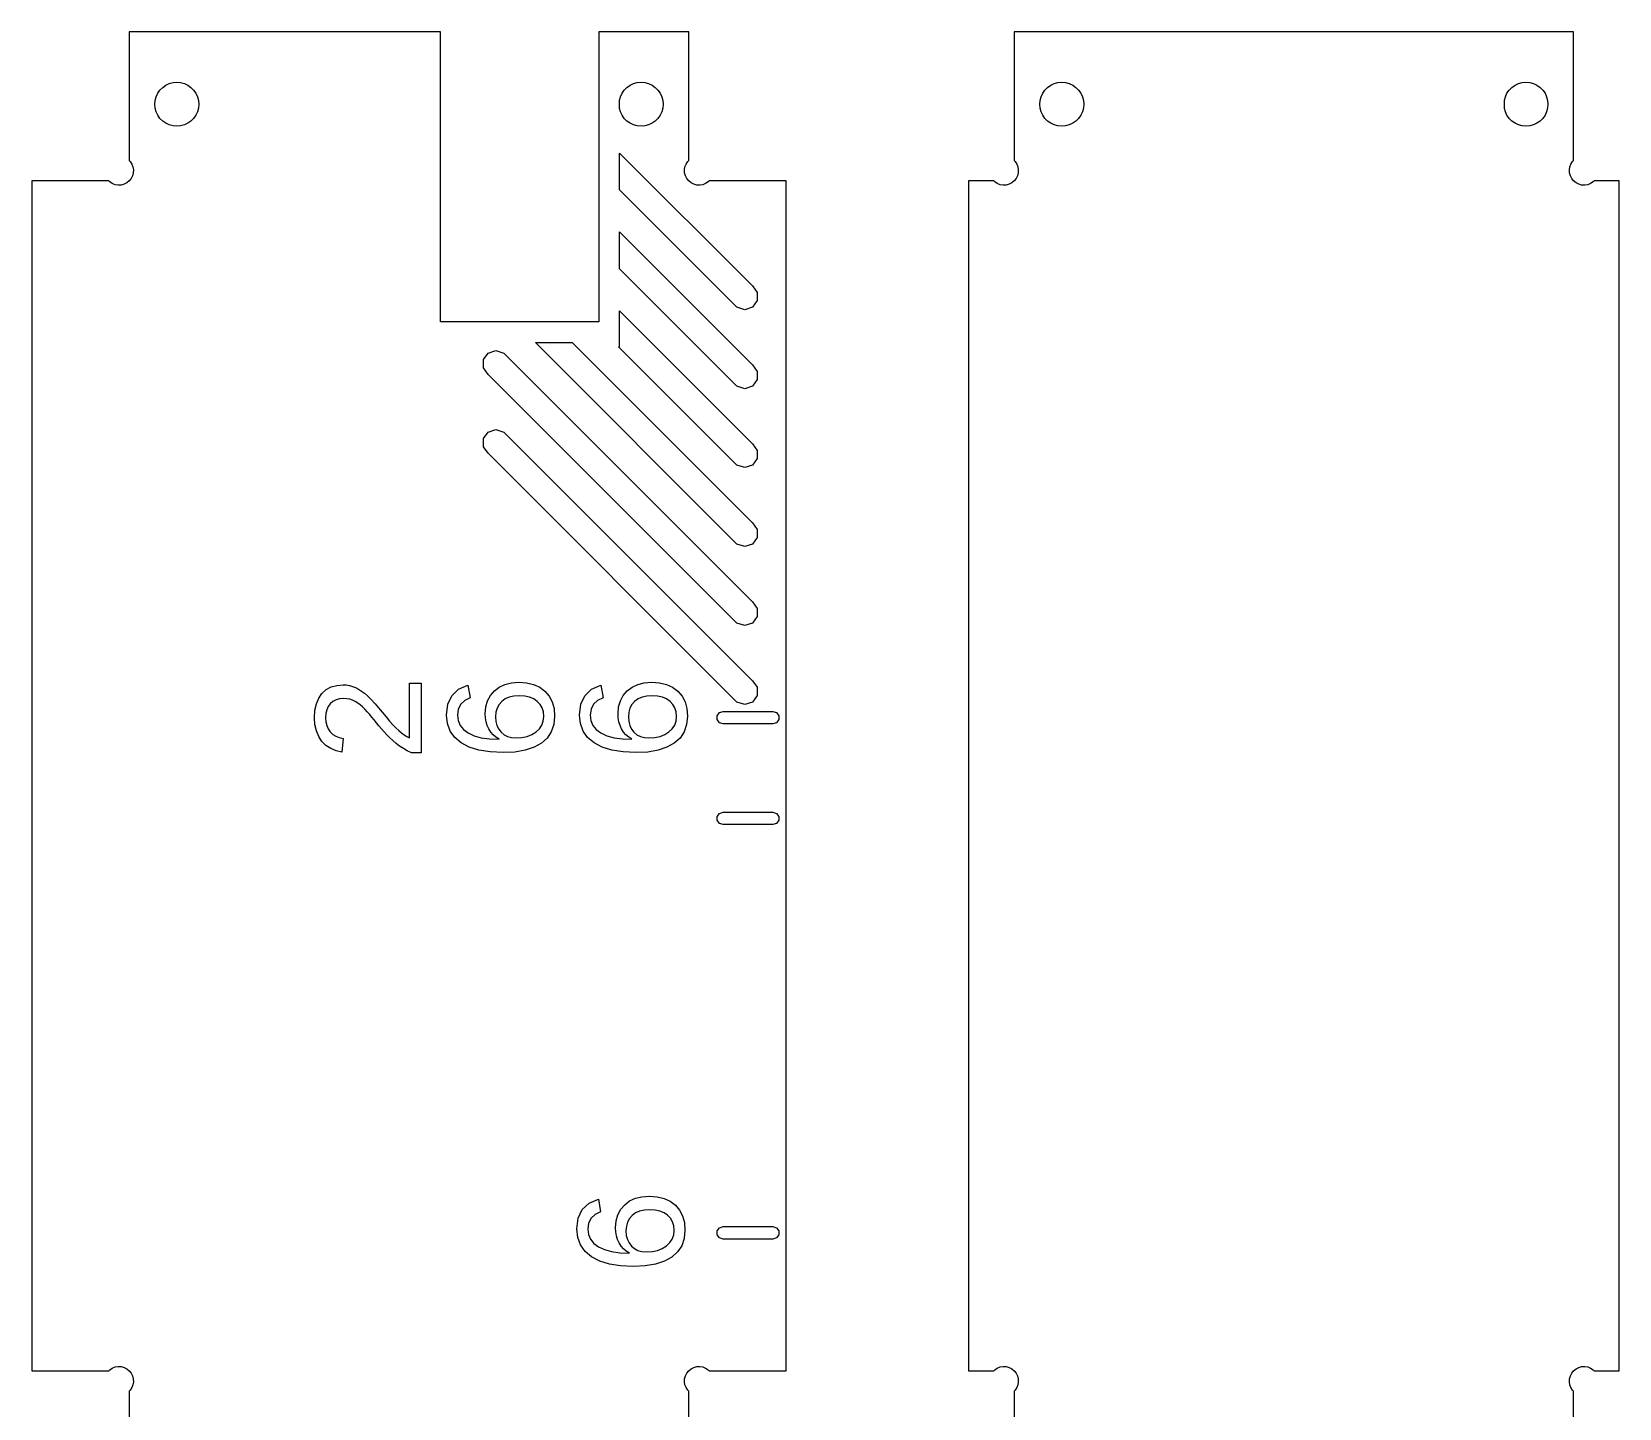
# Model space of a CAD drawing. Header units: metres. Extents: x -91 to 100, y 0 to 828.
# Drawn here: x -91 to 100.5, y 661.8 to 827.9 of the extents above; entities that cross this region are included whole.
import ezdxf

# ---------------------------------------------------------------- set-up
doc = ezdxf.new("R2010")
doc.units = ezdxf.units.M

msp = doc.modelspace()

# ---------------------------------------------------------------- linework, layer by layer
for p, q in [((-41.7, 827.9), (-79.25, 827.9)), ((-79.25, 827.9), (-79.25, 812.361)), ((-41.7, 792.9), (-41.7, 827.9)), ((-11.75, 827.9), (-22.6, 827.9)), ((-22.6, 827.9), (-22.6, 792.9)), ((-11.75, 812.361), (-11.75, 827.9)), ((95, 827.9), (27.5, 827.9)), ((27.5, 827.9), (27.5, 812.361)), ((95, 812.361), (95, 827.9)), ((-74.825, 821.445), (-74.4063, 821.64)), ((-74.4063, 821.64), (-73.9602, 821.76)), ((-73.9602, 821.76), (-73.5, 821.8)), ((-73.5, 821.8), (-73.0398, 821.76)), ((-73.0398, 821.76), (-72.5937, 821.64)), ((-72.5937, 821.64), (-72.175, 821.445)), ((-18.825, 821.445), (-18.4063, 821.64)), ((-18.4063, 821.64), (-17.9602, 821.76)), ((-17.9602, 821.76), (-17.5, 821.8)), ((-17.5, 821.8), (-17.0398, 821.76)), ((-17.0398, 821.76), (-16.5937, 821.64)), ((-16.5937, 821.64), (-16.175, 821.445)), ((31.925, 821.445), (32.3437, 821.64)), ((32.3437, 821.64), (32.7898, 821.76)), ((32.7898, 821.76), (33.25, 821.8)), ((33.25, 821.8), (33.7102, 821.76)), ((33.7102, 821.76), (34.1563, 821.64)), ((34.1563, 821.64), (34.575, 821.445)), ((87.925, 821.445), (88.3437, 821.64)), ((88.3437, 821.64), (88.7898, 821.76)), ((88.7898, 821.76), (89.25, 821.8)), ((89.25, 821.8), (89.7102, 821.76)), ((89.7102, 821.76), (90.1563, 821.64)), ((90.1563, 821.64), (90.575, 821.445)), ((-76.1097, 819.61), (-75.9902, 820.056)), ((-75.9902, 820.056), (-75.795, 820.475)), ((-75.795, 820.475), (-75.53, 820.853)), ((-75.53, 820.853), (-75.2034, 821.18)), ((-75.2034, 821.18), (-74.825, 821.445)), ((-72.175, 821.445), (-71.7966, 821.18)), ((-71.7966, 821.18), (-71.47, 820.853)), ((-71.47, 820.853), (-71.205, 820.475)), ((-71.205, 820.475), (-71.0098, 820.056)), ((-71.0098, 820.056), (-70.8903, 819.61)), ((-20.1, 819.646), (-19.9902, 820.056)), ((-20.1, 818.653), (-20.1, 819.646)), ((-19.9902, 820.056), (-19.795, 820.475)), ((-19.795, 820.475), (-19.53, 820.853)), ((-19.53, 820.853), (-19.2034, 821.18)), ((-19.2034, 821.18), (-18.825, 821.445)), ((-16.175, 821.445), (-15.7966, 821.18)), ((-15.7966, 821.18), (-15.47, 820.853)), ((-15.47, 820.853), (-15.205, 820.475)), ((-15.205, 820.475), (-15.0098, 820.056)), ((-15.0098, 820.056), (-14.8903, 819.61)), ((30.6403, 819.61), (30.7598, 820.056)), ((30.7598, 820.056), (30.955, 820.475)), ((30.955, 820.475), (31.22, 820.853)), ((31.22, 820.853), (31.5466, 821.18)), ((31.5466, 821.18), (31.925, 821.445)), ((34.575, 821.445), (34.9534, 821.18)), ((34.9534, 821.18), (35.28, 820.853)), ((35.28, 820.853), (35.545, 820.475)), ((35.545, 820.475), (35.7402, 820.056)), ((35.7402, 820.056), (35.8597, 819.61)), ((86.65, 819.646), (86.7598, 820.056)), ((86.65, 818.653), (86.65, 819.646)), ((86.7598, 820.056), (86.955, 820.475)), ((86.955, 820.475), (87.22, 820.853)), ((87.22, 820.853), (87.5466, 821.18)), ((87.5466, 821.18), (87.925, 821.445)), ((90.575, 821.445), (90.9534, 821.18)), ((90.9534, 821.18), (91.28, 820.853)), ((91.28, 820.853), (91.545, 820.475)), ((91.545, 820.475), (91.7402, 820.056)), ((91.7402, 820.056), (91.8597, 819.61)), ((-76.15, 819.15), (-76.1097, 819.61)), ((-76.1097, 818.69), (-76.15, 819.15)), ((-75.9902, 818.244), (-76.1097, 818.69)), ((-75.795, 817.825), (-75.9902, 818.244)), ((-75.53, 817.447), (-75.795, 817.825)), ((-71.205, 817.825), (-71.47, 817.447)), ((-71.0098, 818.244), (-71.205, 817.825)), ((-70.8903, 818.69), (-71.0098, 818.244)), ((-70.8903, 819.61), (-70.85, 819.15)), ((-70.85, 819.15), (-70.8903, 818.69)), ((-19.9902, 818.244), (-20.1, 818.653)), ((-19.795, 817.825), (-19.9902, 818.244)), ((-19.53, 817.447), (-19.795, 817.825)), ((-15.205, 817.825), (-15.47, 817.447)), ((-15.0098, 818.244), (-15.205, 817.825)), ((-14.8903, 818.69), (-15.0098, 818.244)), ((-14.8903, 819.61), (-14.85, 819.15)), ((-14.85, 819.15), (-14.8903, 818.69)), ((30.6, 819.15), (30.6403, 819.61)), ((30.6403, 818.69), (30.6, 819.15)), ((30.7598, 818.244), (30.6403, 818.69)), ((30.955, 817.825), (30.7598, 818.244)), ((31.22, 817.447), (30.955, 817.825)), ((35.545, 817.825), (35.28, 817.447)), ((35.7402, 818.244), (35.545, 817.825)), ((35.8597, 818.69), (35.7402, 818.244)), ((35.8597, 819.61), (35.9, 819.15)), ((35.9, 819.15), (35.8597, 818.69)), ((86.7598, 818.244), (86.65, 818.653)), ((86.955, 817.825), (86.7598, 818.244)), ((87.22, 817.447), (86.955, 817.825)), ((91.545, 817.825), (91.28, 817.447)), ((91.7402, 818.244), (91.545, 817.825)), ((91.8597, 818.69), (91.7402, 818.244)), ((91.8597, 819.61), (91.9, 819.15)), ((91.9, 819.15), (91.8597, 818.69)), ((-75.2034, 817.12), (-75.53, 817.447)), ((-74.825, 816.855), (-75.2034, 817.12)), ((-74.4063, 816.66), (-74.825, 816.855)), ((-73.9602, 816.54), (-74.4063, 816.66)), ((-73.5, 816.5), (-73.9602, 816.54)), ((-73.0398, 816.54), (-73.5, 816.5)), ((-72.5937, 816.66), (-73.0398, 816.54)), ((-72.175, 816.855), (-72.5937, 816.66)), ((-71.7966, 817.12), (-72.175, 816.855)), ((-71.47, 817.447), (-71.7966, 817.12)), ((-19.2034, 817.12), (-19.53, 817.447)), ((-18.825, 816.855), (-19.2034, 817.12)), ((-18.4063, 816.66), (-18.825, 816.855)), ((-17.9602, 816.54), (-18.4063, 816.66)), ((-17.5, 816.5), (-17.9602, 816.54)), ((-17.0398, 816.54), (-17.5, 816.5)), ((-16.5937, 816.66), (-17.0398, 816.54)), ((-16.175, 816.855), (-16.5937, 816.66)), ((-15.7966, 817.12), (-16.175, 816.855)), ((-15.47, 817.447), (-15.7966, 817.12)), ((31.5466, 817.12), (31.22, 817.447)), ((31.925, 816.855), (31.5466, 817.12)), ((32.3437, 816.66), (31.925, 816.855)), ((32.7898, 816.54), (32.3437, 816.66)), ((33.25, 816.5), (32.7898, 816.54)), ((33.7102, 816.54), (33.25, 816.5)), ((34.1563, 816.66), (33.7102, 816.54)), ((34.575, 816.855), (34.1563, 816.66)), ((34.9534, 817.12), (34.575, 816.855)), ((35.28, 817.447), (34.9534, 817.12)), ((87.5466, 817.12), (87.22, 817.447)), ((87.925, 816.855), (87.5466, 817.12)), ((88.3437, 816.66), (87.925, 816.855)), ((88.7898, 816.54), (88.3437, 816.66)), ((89.25, 816.5), (88.7898, 816.54)), ((89.7102, 816.54), (89.25, 816.5)), ((90.1563, 816.66), (89.7102, 816.54)), ((90.575, 816.855), (90.1563, 816.66)), ((90.9534, 817.12), (90.575, 816.855)), ((91.28, 817.447), (90.9534, 817.12)), ((-79.25, 812.361), (-79.1274, 812.239)), ((-79.1274, 812.239), (-78.9282, 811.932)), ((-20.1, 808.833), (-20.1, 813.267)), ((-20.1, 813.267), (-4.0669, 797.234)), ((-12.0718, 811.932), (-11.8726, 812.239)), ((-11.8726, 812.239), (-11.75, 812.361)), ((27.5, 812.361), (27.6226, 812.239)), ((27.6226, 812.239), (27.8218, 811.932)), ((94.6782, 811.932), (94.8774, 812.239)), ((94.8774, 812.239), (95, 812.361)), ((-79.0198, 810.184), (-79.25, 809.9)), ((-78.8537, 810.51), (-79.0198, 810.184)), ((-78.9282, 811.932), (-78.7971, 811.59)), ((-78.759, 810.864), (-78.8537, 810.51)), ((-78.7971, 811.59), (-78.7398, 811.229)), ((-78.7398, 811.229), (-78.759, 810.864)), ((-12.2602, 811.229), (-12.2029, 811.59)), ((-12.241, 810.864), (-12.2602, 811.229)), ((-12.1463, 810.51), (-12.241, 810.864)), ((-12.2029, 811.59), (-12.0718, 811.932)), ((-11.9802, 810.184), (-12.1463, 810.51)), ((-11.75, 809.9), (-11.9802, 810.184)), ((27.7302, 810.184), (27.5, 809.9)), ((27.8963, 810.51), (27.7302, 810.184)), ((27.8218, 811.932), (27.9529, 811.59)), ((27.991, 810.864), (27.8963, 810.51)), ((27.9529, 811.59), (28.0102, 811.229)), ((28.0102, 811.229), (27.991, 810.864)), ((94.4898, 811.229), (94.5471, 811.59)), ((94.509, 810.864), (94.4898, 811.229)), ((94.6037, 810.51), (94.509, 810.864)), ((94.5471, 811.59), (94.6782, 811.932)), ((94.7698, 810.184), (94.6037, 810.51)), ((95, 809.9), (94.7698, 810.184)), ((-81.7113, 809.9), (-91, 809.9)), ((-91, 809.9), (-91, 666.37)), ((-81.5887, 809.777), (-81.7113, 809.9)), ((-81.2819, 809.578), (-81.5887, 809.777)), ((-80.9404, 809.447), (-81.2819, 809.578)), ((-80.579, 809.39), (-80.9404, 809.447)), ((-80.2137, 809.409), (-80.579, 809.39)), ((-79.8603, 809.504), (-80.2137, 809.409)), ((-79.5343, 809.67), (-79.8603, 809.504)), ((-79.25, 809.9), (-79.5343, 809.67)), ((-5.9331, 794.666), (-20.1, 808.833)), ((-11.4657, 809.67), (-11.75, 809.9)), ((-11.1397, 809.504), (-11.4657, 809.67)), ((-10.7863, 809.409), (-11.1397, 809.504)), ((-10.421, 809.39), (-10.7863, 809.409)), ((-10.0596, 809.447), (-10.421, 809.39)), ((-9.7181, 809.578), (-10.0596, 809.447)), ((-9.4113, 809.777), (-9.7181, 809.578)), ((-9.2887, 809.9), (-9.4113, 809.777)), ((0, 809.9), (-9.2887, 809.9)), ((0, 666.37), (0, 809.9)), ((25.0387, 809.9), (22, 809.9)), ((22, 809.9), (22, 666.37)), ((25.1613, 809.777), (25.0387, 809.9)), ((25.4681, 809.578), (25.1613, 809.777)), ((25.8096, 809.447), (25.4681, 809.578)), ((26.171, 809.39), (25.8096, 809.447)), ((26.5363, 809.409), (26.171, 809.39)), ((26.8897, 809.504), (26.5363, 809.409)), ((27.2157, 809.67), (26.8897, 809.504)), ((27.5, 809.9), (27.2157, 809.67)), ((95.2843, 809.67), (95, 809.9)), ((95.6103, 809.504), (95.2843, 809.67)), ((95.9637, 809.409), (95.6103, 809.504)), ((96.329, 809.39), (95.9637, 809.409)), ((96.6904, 809.447), (96.329, 809.39)), ((97.0319, 809.578), (96.6904, 809.447)), ((97.3387, 809.777), (97.0319, 809.578)), ((97.4613, 809.9), (97.3387, 809.777)), ((100.5, 809.9), (97.4613, 809.9)), ((100.5, 666.37), (100.5, 809.9)), ((-20.1, 799.308), (-20.1, 803.742)), ((-20.1, 803.742), (-4.0669, 787.709)), ((-5.9331, 785.141), (-20.1, 799.308)), ((-4.0669, 797.234), (-3.4902, 796.441)), ((-3.4902, 795.459), (-4.0669, 794.666)), ((-3.4902, 796.441), (-3.4902, 795.459)), ((-22.6, 792.9), (-41.7, 792.9)), ((-20.1, 789.9), (-20.1, 794.217)), ((-20.1, 794.217), (-4.0669, 778.184)), ((-5, 794.363), (-5.9331, 794.666)), ((-4.0669, 794.666), (-5, 794.363)), ((-36.5098, 788.341), (-35.9331, 789.134)), ((-35.9331, 789.134), (-35, 789.437)), ((-35, 789.437), (-34.0669, 789.134)), ((-34.0669, 789.134), (-4.0669, 759.134)), ((-5.9331, 766.091), (-30.2424, 790.4)), ((-30.2424, 790.4), (-25.8076, 790.4)), ((-25.8076, 790.4), (-4.0669, 768.659)), ((-5.9331, 775.616), (-20.2174, 789.9)), ((-20.2174, 789.9), (-20.1, 789.9)), ((-36.5098, 787.359), (-36.5098, 788.341)), ((-35.9331, 786.566), (-36.5098, 787.359)), ((-4.0669, 787.709), (-3.4902, 786.916)), ((-5.9331, 756.566), (-35.9331, 786.566)), ((-3.4902, 785.934), (-4.0669, 785.141)), ((-3.4902, 786.916), (-3.4902, 785.934)), ((-5, 784.837), (-5.9331, 785.141)), ((-4.0669, 785.141), (-5, 784.837)), ((-36.5098, 778.816), (-35.9331, 779.609)), ((-35.9331, 779.609), (-35, 779.912)), ((-35, 779.912), (-34.0669, 779.609)), ((-34.0669, 779.609), (-4.0669, 749.609)), ((-36.5098, 777.834), (-36.5098, 778.816)), ((-35.9331, 777.041), (-36.5098, 777.834)), ((-4.0669, 778.184), (-3.4902, 777.391)), ((-5.9331, 747.041), (-35.9331, 777.041)), ((-5, 775.312), (-5.9331, 775.616)), ((-4.0669, 775.616), (-5, 775.312)), ((-3.4902, 776.409), (-4.0669, 775.616)), ((-3.4902, 777.391), (-3.4902, 776.409)), ((-4.0669, 768.659), (-3.4902, 767.866)), ((-5, 765.788), (-5.9331, 766.091)), ((-4.0669, 766.091), (-5, 765.788)), ((-3.4902, 766.884), (-4.0669, 766.091)), ((-3.4902, 767.866), (-3.4902, 766.884)), ((-4.0669, 759.134), (-3.4902, 758.341)), ((-3.4902, 758.341), (-3.4902, 757.359)), ((-5, 756.262), (-5.9331, 756.566)), ((-4.0669, 756.566), (-5, 756.262)), ((-3.4902, 757.359), (-4.0669, 756.566)), ((-55.4897, 748.535), (-54.8959, 748.856)), ((-54.8959, 748.856), (-54.2071, 749.049)), ((-54.2071, 749.049), (-53.4234, 749.114)), ((-53.4234, 749.114), (-53.0556, 749.093)), ((-53.0556, 749.093), (-52.6889, 749.029)), ((-52.6889, 749.029), (-52.3233, 748.924)), ((-52.3233, 748.924), (-51.9588, 748.777)), ((-51.9588, 748.777), (-51.5949, 748.588)), ((-45.4176, 742.707), (-45.4176, 749.311)), ((-45.4176, 749.311), (-44.0429, 749.311)), ((-44.0429, 749.311), (-44.0429, 740.928)), ((-39.5064, 748.572), (-38.3782, 749.078)), ((-38.3782, 749.078), (-38.0997, 747.532)), ((-35.1974, 748.399), (-34.6021, 748.849)), ((-34.6021, 748.849), (-33.9125, 749.171)), ((-33.9125, 749.171), (-33.1286, 749.364)), ((-33.1286, 749.364), (-32.2503, 749.428)), ((-32.2503, 749.428), (-31.3012, 749.36)), ((-31.3012, 749.36), (-30.4577, 749.156)), ((-30.4577, 749.156), (-29.7198, 748.816)), ((-29.7198, 748.816), (-29.0874, 748.341)), ((-23.4839, 748.572), (-22.3557, 749.078)), ((-22.3557, 749.078), (-22.0772, 747.532)), ((-19.1749, 748.399), (-18.5796, 748.849)), ((-18.5796, 748.849), (-17.89, 749.171)), ((-17.89, 749.171), (-17.1061, 749.364)), ((-17.1061, 749.364), (-16.2278, 749.428)), ((-16.2278, 749.428), (-15.2787, 749.36)), ((-15.2787, 749.36), (-14.4352, 749.156)), ((-14.4352, 749.156), (-13.6973, 748.816)), ((-13.6973, 748.816), (-13.0649, 748.341)), ((-4.0669, 749.609), (-3.4902, 748.816)), ((-3.4902, 748.816), (-3.4902, 747.834)), ((-56.6659, 746.835), (-56.3838, 747.515)), ((-56.3838, 747.515), (-55.9887, 748.085)), ((-55.9887, 748.085), (-55.4897, 748.535)), ((-54.6701, 747.108), (-54.9869, 746.84)), ((-54.295, 747.299), (-54.6701, 747.108)), ((-53.8614, 747.413), (-54.295, 747.299)), ((-53.3694, 747.451), (-53.8614, 747.413)), ((-52.9932, 747.429), (-53.3694, 747.451)), ((-52.6372, 747.363), (-52.9932, 747.429)), ((-52.3014, 747.252), (-52.6372, 747.363)), ((-51.9857, 747.096), (-52.3014, 747.252)), ((-51.6836, 746.905), (-51.9857, 747.096)), ((-51.3882, 746.686), (-51.6836, 746.905)), ((-51.5949, 748.588), (-51.231, 748.358)), ((-51.231, 748.358), (-50.8671, 748.087)), ((-50.8671, 748.087), (-50.5032, 747.775)), ((-50.5032, 747.775), (-50.0893, 747.367)), ((-50.0893, 747.367), (-49.5755, 746.807)), ((-40.7957, 746.766), (-40.3122, 747.802)), ((-40.3122, 747.802), (-39.5064, 748.572)), ((-38.7758, 747.223), (-39.2587, 746.773)), ((-38.0997, 747.532), (-38.7758, 747.223)), ((-36.2251, 746.449), (-36.0195, 747.19)), ((-36.0195, 747.19), (-35.677, 747.84)), ((-35.677, 747.84), (-35.1974, 748.399)), ((-34.2988, 747.11), (-34.6251, 746.74)), ((-33.8866, 747.405), (-34.2988, 747.11)), ((-33.3958, 747.615), (-33.8866, 747.405)), ((-32.8264, 747.742), (-33.3958, 747.615)), ((-32.1784, 747.784), (-32.8264, 747.742)), ((-31.5278, 747.742), (-32.1784, 747.784)), ((-30.9508, 747.618), (-31.5278, 747.742)), ((-30.4473, 747.41), (-30.9508, 747.618)), ((-30.0174, 747.119), (-30.4473, 747.41)), ((-29.6735, 746.755), (-30.0174, 747.119)), ((-29.0874, 748.341), (-28.5804, 747.746)), ((-28.5804, 747.746), (-28.2182, 747.047)), ((-28.2182, 747.047), (-28.0009, 746.245)), ((-24.7732, 746.766), (-24.2897, 747.802)), ((-24.2897, 747.802), (-23.4839, 748.572)), ((-22.7533, 747.223), (-23.2362, 746.773)), ((-22.0772, 747.532), (-22.7533, 747.223)), ((-20.2025, 746.449), (-19.997, 747.19)), ((-19.997, 747.19), (-19.6545, 747.84)), ((-19.6545, 747.84), (-19.1749, 748.399)), ((-18.2763, 747.11), (-18.6026, 746.74)), ((-17.8641, 747.405), (-18.2763, 747.11)), ((-17.3733, 747.615), (-17.8641, 747.405)), ((-16.8039, 747.742), (-17.3733, 747.615)), ((-16.1559, 747.784), (-16.8039, 747.742)), ((-15.5053, 747.742), (-16.1559, 747.784)), ((-14.9283, 747.618), (-15.5053, 747.742)), ((-14.4248, 747.41), (-14.9283, 747.618)), ((-13.9949, 747.119), (-14.4248, 747.41)), ((-13.651, 746.755), (-13.9949, 747.119)), ((-13.0649, 748.341), (-12.5579, 747.746)), ((-12.5579, 747.746), (-12.1957, 747.047)), ((-12.1957, 747.047), (-11.9784, 746.245)), ((-5, 746.738), (-5.9331, 747.041)), ((-4.0669, 747.041), (-5, 746.738)), ((-3.4902, 747.834), (-4.0669, 747.041)), ((-56.8917, 745.142), (-56.8353, 746.044)), ((-56.8355, 744.31), (-56.8917, 745.142)), ((-56.8353, 746.044), (-56.6659, 746.835)), ((-55.526, 745.656), (-55.5619, 745.142)), ((-55.5619, 745.142), (-55.5268, 744.648)), ((-55.4182, 746.11), (-55.526, 745.656)), ((-55.2384, 746.505), (-55.4182, 746.11)), ((-54.9869, 746.84), (-55.2384, 746.505)), ((-51.0996, 746.44), (-51.3882, 746.686)), ((-50.8176, 746.166), (-51.0996, 746.44)), ((-50.5391, 745.87), (-50.8176, 746.166)), ((-50.2606, 745.557), (-50.5391, 745.87)), ((-49.9821, 745.226), (-50.2606, 745.557)), ((-49.7036, 744.877), (-49.9821, 745.226)), ((-49.5755, 746.807), (-48.9617, 746.095)), ((-48.9617, 746.095), (-48.2479, 745.232)), ((-48.2479, 745.232), (-47.836, 744.742)), ((-40.9569, 745.466), (-40.7957, 746.766)), ((-40.8468, 744.441), (-40.9569, 745.466)), ((-39.5484, 746.181), (-39.645, 745.448)), ((-39.645, 745.448), (-39.5644, 744.795)), ((-39.2587, 746.773), (-39.5484, 746.181)), ((-36.2936, 745.618), (-36.2251, 746.449)), ((-36.2669, 745.116), (-36.2936, 745.618)), ((-36.1869, 744.643), (-36.2669, 745.116)), ((-34.998, 745.801), (-35.0446, 745.232)), ((-35.0446, 745.232), (-35.0033, 744.693)), ((-34.8582, 746.304), (-34.998, 745.801)), ((-34.6251, 746.74), (-34.8582, 746.304)), ((-29.4278, 746.328), (-29.6735, 746.755)), ((-29.2805, 745.839), (-29.4278, 746.328)), ((-29.2897, 744.745), (-29.2313, 745.286)), ((-29.2313, 745.286), (-29.2805, 745.839)), ((-27.9285, 745.34), (-28.0278, 744.334)), ((-28.0009, 746.245), (-27.9285, 745.34)), ((-24.9344, 745.466), (-24.7732, 746.766)), ((-24.8243, 744.441), (-24.9344, 745.466)), ((-23.5259, 746.181), (-23.6225, 745.448)), ((-23.6225, 745.448), (-23.5419, 744.795)), ((-23.2362, 746.773), (-23.5259, 746.181)), ((-20.2711, 745.618), (-20.2025, 746.449)), ((-20.2444, 745.116), (-20.2711, 745.618)), ((-20.1644, 744.643), (-20.2444, 745.116)), ((-18.9755, 745.801), (-19.0221, 745.232)), ((-19.0221, 745.232), (-18.9808, 744.693)), ((-18.8356, 746.304), (-18.9755, 745.801)), ((-18.6026, 746.74), (-18.8356, 746.304)), ((-13.4053, 746.328), (-13.651, 746.755)), ((-13.2579, 745.839), (-13.4053, 746.328)), ((-13.2672, 744.745), (-13.2088, 745.286)), ((-13.2088, 745.286), (-13.2579, 745.839)), ((-11.9059, 745.34), (-12.0053, 744.334)), ((-11.9784, 746.245), (-11.9059, 745.34)), ((-8.3008, 745.382), (-8.0283, 745.757)), ((-8.3008, 744.918), (-8.3008, 745.382)), ((-8.0283, 745.757), (-7.5875, 745.9)), ((-7.5875, 745.9), (-1.5875, 745.9)), ((-1.5875, 745.9), (-1.1467, 745.757)), ((-1.1467, 745.757), (-0.8742, 745.382)), ((-0.8742, 745.382), (-0.8742, 744.918)), ((-56.667, 743.557), (-56.8355, 744.31)), ((-56.3862, 742.884), (-56.667, 743.557)), ((-55.5268, 744.648), (-55.4215, 744.2)), ((-55.4215, 744.2), (-55.246, 743.797)), ((-55.246, 743.797), (-55.0002, 743.439)), ((-55.0002, 743.439), (-54.6911, 743.139)), ((-54.6911, 743.139), (-54.3253, 742.908)), ((-49.4191, 744.519), (-49.7036, 744.877)), ((-49.1229, 744.159), (-49.4191, 744.519)), ((-48.8149, 743.798), (-49.1229, 744.159)), ((-48.495, 743.435), (-48.8149, 743.798)), ((-48.1598, 743.075), (-48.495, 743.435)), ((-47.8054, 742.724), (-48.1598, 743.075)), ((-47.836, 744.742), (-47.4449, 744.304)), ((-47.4449, 744.304), (-47.0745, 743.92)), ((-47.0745, 743.92), (-46.725, 743.588)), ((-46.725, 743.588), (-46.3889, 743.304)), ((-46.3889, 743.304), (-46.0589, 743.062)), ((-46.0589, 743.062), (-45.7352, 742.863)), ((-40.5166, 743.541), (-40.8468, 744.441)), ((-39.9662, 742.765), (-40.5166, 743.541)), ((-39.5644, 744.795), (-39.3227, 744.22)), ((-39.3227, 744.22), (-38.9198, 743.723)), ((-38.9198, 743.723), (-38.3557, 743.305)), ((-38.3557, 743.305), (-37.6388, 742.973)), ((-36.0535, 744.2), (-36.1869, 744.643)), ((-35.8668, 743.785), (-36.0535, 744.2)), ((-35.629, 743.408), (-35.8668, 743.785)), ((-35.3423, 743.076), (-35.629, 743.408)), ((-35.0067, 742.788), (-35.3423, 743.076)), ((-35.0033, 744.693), (-34.8795, 744.209)), ((-34.8795, 744.209), (-34.6732, 743.779)), ((-34.6732, 743.779), (-34.3842, 743.404)), ((-34.3842, 743.404), (-34.0229, 743.099)), ((-34.0229, 743.099), (-33.5992, 742.881)), ((-31.2327, 742.888), (-30.6661, 743.114)), ((-30.6661, 743.114), (-30.1657, 743.43)), ((-30.1657, 743.43), (-29.7569, 743.818)), ((-29.7569, 743.818), (-29.4649, 744.256)), ((-29.4649, 744.256), (-29.2897, 744.745)), ((-28.326, 743.453), (-28.823, 742.698)), ((-28.0278, 744.334), (-28.326, 743.453)), ((-24.4941, 743.541), (-24.8243, 744.441)), ((-23.9437, 742.765), (-24.4941, 743.541)), ((-23.5419, 744.795), (-23.3002, 744.22)), ((-23.3002, 744.22), (-22.8972, 743.723)), ((-22.8972, 743.723), (-22.3332, 743.305)), ((-22.3332, 743.305), (-21.6163, 742.973)), ((-20.031, 744.2), (-20.1644, 744.643)), ((-19.8443, 743.785), (-20.031, 744.2)), ((-19.6064, 743.408), (-19.8443, 743.785)), ((-19.3198, 743.076), (-19.6064, 743.408)), ((-18.9842, 742.788), (-19.3198, 743.076)), ((-18.9808, 744.693), (-18.857, 744.209)), ((-18.857, 744.209), (-18.6507, 743.779)), ((-18.6507, 743.779), (-18.3617, 743.404)), ((-18.3617, 743.404), (-18.0004, 743.099)), ((-18.0004, 743.099), (-17.5767, 742.881)), ((-15.2102, 742.888), (-14.6436, 743.114)), ((-14.6436, 743.114), (-14.1432, 743.43)), ((-14.1432, 743.43), (-13.7344, 743.818)), ((-13.7344, 743.818), (-13.4424, 744.256)), ((-13.4424, 744.256), (-13.2672, 744.745)), ((-12.3035, 743.453), (-12.8005, 742.698)), ((-12.0053, 744.334), (-12.3035, 743.453)), ((-8.0283, 744.543), (-8.3008, 744.918)), ((-7.5875, 744.4), (-8.0283, 744.543)), ((-1.5875, 744.4), (-7.5875, 744.4)), ((-1.1467, 744.543), (-1.5875, 744.4)), ((-0.8742, 744.918), (-1.1467, 744.543)), ((-55.9931, 742.289), (-56.3862, 742.884)), ((-55.5051, 741.793), (-55.9931, 742.289)), ((-54.9396, 741.412), (-55.5051, 741.793)), ((-54.2966, 741.148), (-54.9396, 741.412)), ((-54.3253, 742.908), (-53.9027, 742.746)), ((-53.5761, 741), (-54.2966, 741.148)), ((-53.9027, 742.746), (-53.4234, 742.653)), ((-53.4234, 742.653), (-53.5761, 741)), ((-47.432, 742.381), (-47.8054, 742.724)), ((-47.0394, 742.047), (-47.432, 742.381)), ((-46.6219, 741.729), (-47.0394, 742.047)), ((-46.1735, 741.437), (-46.6219, 741.729)), ((-45.6942, 741.17), (-46.1735, 741.437)), ((-45.7352, 742.863), (-45.4176, 742.707)), ((-45.184, 740.928), (-45.6942, 741.17)), ((-39.1957, 742.114), (-39.9662, 742.765)), ((-38.2197, 741.599), (-39.1957, 742.114)), ((-37.0528, 741.231), (-38.2197, 741.599)), ((-37.6388, 742.973), (-36.7776, 742.735)), ((-35.6949, 741.011), (-37.0528, 741.231)), ((-36.7776, 742.735), (-35.7722, 742.593)), ((-35.7722, 742.593), (-34.6223, 742.545)), ((-34.6223, 742.545), (-35.0067, 742.788)), ((-33.5992, 742.881), (-33.1131, 742.751)), ((-33.1131, 742.751), (-32.5648, 742.707)), ((-31.4708, 741.22), (-32.718, 741.008)), ((-32.5648, 742.707), (-31.8656, 742.752)), ((-31.8656, 742.752), (-31.2327, 742.888)), ((-30.4043, 741.574), (-31.4708, 741.22)), ((-29.5187, 742.069), (-30.4043, 741.574)), ((-28.823, 742.698), (-29.5187, 742.069)), ((-23.1732, 742.114), (-23.9437, 742.765)), ((-22.1972, 741.599), (-23.1732, 742.114)), ((-21.0303, 741.231), (-22.1972, 741.599)), ((-21.6163, 742.973), (-20.7551, 742.735)), ((-19.6724, 741.011), (-21.0303, 741.231)), ((-20.7551, 742.735), (-19.7496, 742.593)), ((-19.7496, 742.593), (-18.5998, 742.545)), ((-18.5998, 742.545), (-18.9842, 742.788)), ((-17.5767, 742.881), (-17.0906, 742.751)), ((-17.0906, 742.751), (-16.5422, 742.707)), ((-15.4483, 741.22), (-16.6955, 741.008)), ((-16.5422, 742.707), (-15.8431, 742.752)), ((-15.8431, 742.752), (-15.2102, 742.888)), ((-14.3818, 741.574), (-15.4483, 741.22)), ((-13.4962, 742.069), (-14.3818, 741.574)), ((-12.8005, 742.698), (-13.4962, 742.069)), ((-44.0429, 740.928), (-45.184, 740.928)), ((-34.1461, 740.937), (-35.6949, 741.011)), ((-32.718, 741.008), (-34.1461, 740.937)), ((-18.1236, 740.937), (-19.6724, 741.011)), ((-16.6955, 741.008), (-18.1236, 740.937)), ((-8.3008, 733.232), (-8.0283, 733.607)), ((-8.0283, 733.607), (-7.5875, 733.75)), ((-7.5875, 733.75), (-1.5875, 733.75)), ((-1.5875, 733.75), (-1.1467, 733.607)), ((-1.1467, 733.607), (-0.8742, 733.232)), ((-8.3008, 732.768), (-8.3008, 733.232)), ((-8.0283, 732.393), (-8.3008, 732.768)), ((-7.5875, 732.25), (-8.0283, 732.393)), ((-1.5875, 732.25), (-7.5875, 732.25)), ((-1.1467, 732.393), (-1.5875, 732.25)), ((-0.8742, 732.768), (-1.1467, 732.393)), ((-0.8742, 733.232), (-0.8742, 732.768)), ((-25.0683, 684.766), (-24.5847, 685.802)), ((-24.5847, 685.802), (-23.7789, 686.572)), ((-23.7789, 686.572), (-22.6507, 687.078)), ((-22.6507, 687.078), (-22.3722, 685.532)), ((-20.292, 685.19), (-19.9495, 685.84)), ((-19.9495, 685.84), (-19.4699, 686.399)), ((-19.4699, 686.399), (-18.8746, 686.849)), ((-18.8746, 686.849), (-18.1851, 687.171)), ((-18.1851, 687.171), (-17.4011, 687.364)), ((-17.6683, 685.615), (-18.1591, 685.405)), ((-17.0989, 685.742), (-17.6683, 685.615)), ((-17.4011, 687.364), (-16.5228, 687.428)), ((-16.4509, 685.784), (-17.0989, 685.742)), ((-16.5228, 687.428), (-15.5737, 687.36)), ((-15.8003, 685.742), (-16.4509, 685.784)), ((-15.2233, 685.618), (-15.8003, 685.742)), ((-15.5737, 687.36), (-14.7302, 687.156)), ((-14.7198, 685.41), (-15.2233, 685.618)), ((-14.7302, 687.156), (-13.9923, 686.816)), ((-13.9923, 686.816), (-13.3599, 686.341)), ((-13.3599, 686.341), (-12.8529, 685.746)), ((-12.8529, 685.746), (-12.4907, 685.047)), ((-25.2294, 683.466), (-25.0683, 684.766)), ((-23.821, 684.181), (-23.9175, 683.448)), ((-23.5312, 684.773), (-23.821, 684.181)), ((-23.0483, 685.223), (-23.5312, 684.773)), ((-22.3722, 685.532), (-23.0483, 685.223)), ((-20.5661, 683.618), (-20.4976, 684.449)), ((-20.4976, 684.449), (-20.292, 685.19)), ((-19.2705, 683.801), (-19.3171, 683.232)), ((-19.1307, 684.304), (-19.2705, 683.801)), ((-18.8976, 684.74), (-19.1307, 684.304)), ((-18.5713, 685.11), (-18.8976, 684.74)), ((-18.1591, 685.405), (-18.5713, 685.11)), ((-14.2899, 685.119), (-14.7198, 685.41)), ((-13.946, 684.755), (-14.2899, 685.119)), ((-13.7004, 684.328), (-13.946, 684.755)), ((-13.553, 683.839), (-13.7004, 684.328)), ((-13.5038, 683.286), (-13.553, 683.839)), ((-12.4907, 685.047), (-12.2734, 684.245)), ((-12.2734, 684.245), (-12.201, 683.34)), ((-8.0283, 683.607), (-7.5875, 683.75)), ((-7.5875, 683.75), (-1.5875, 683.75)), ((-1.5875, 683.75), (-1.1467, 683.607)), ((-25.1193, 682.441), (-25.2294, 683.466)), ((-24.7891, 681.541), (-25.1193, 682.441)), ((-23.9175, 683.448), (-23.8369, 682.795)), ((-23.8369, 682.795), (-23.5952, 682.22)), ((-23.5952, 682.22), (-23.1923, 681.723)), ((-20.5394, 683.116), (-20.5661, 683.618)), ((-20.4594, 682.643), (-20.5394, 683.116)), ((-20.326, 682.2), (-20.4594, 682.643)), ((-20.1393, 681.785), (-20.326, 682.2)), ((-19.9015, 681.408), (-20.1393, 681.785)), ((-19.3171, 683.232), (-19.2759, 682.693)), ((-19.2759, 682.693), (-19.152, 682.209)), ((-19.152, 682.209), (-18.9457, 681.779)), ((-18.9457, 681.779), (-18.6568, 681.404)), ((-14.4382, 681.43), (-14.0294, 681.818)), ((-14.0294, 681.818), (-13.7374, 682.256)), ((-13.7374, 682.256), (-13.5622, 682.745)), ((-13.5622, 682.745), (-13.5038, 683.286)), ((-12.3004, 682.334), (-12.5985, 681.453)), ((-12.201, 683.34), (-12.3004, 682.334)), ((-8.3008, 683.232), (-8.0283, 683.607)), ((-8.3008, 682.768), (-8.3008, 683.232)), ((-8.0283, 682.393), (-8.3008, 682.768)), ((-7.5875, 682.25), (-8.0283, 682.393)), ((-1.5875, 682.25), (-7.5875, 682.25)), ((-1.1467, 682.393), (-1.5875, 682.25)), ((-1.1467, 683.607), (-0.8742, 683.232)), ((-0.8742, 682.768), (-1.1467, 682.393)), ((-0.8742, 683.232), (-0.8742, 682.768)), ((-24.2387, 680.765), (-24.7891, 681.541)), ((-23.4682, 680.114), (-24.2387, 680.765)), ((-22.4922, 679.599), (-23.4682, 680.114)), ((-23.1923, 681.723), (-22.6282, 681.305)), ((-22.6282, 681.305), (-21.9113, 680.973)), ((-21.9113, 680.973), (-21.0502, 680.735)), ((-21.0502, 680.735), (-20.0447, 680.593)), ((-20.0447, 680.593), (-18.8949, 680.545)), ((-19.6148, 681.076), (-19.9015, 681.408)), ((-19.2793, 680.788), (-19.6148, 681.076)), ((-18.8949, 680.545), (-19.2793, 680.788)), ((-18.6568, 681.404), (-18.2954, 681.099)), ((-18.2954, 681.099), (-17.8717, 680.881)), ((-17.8717, 680.881), (-17.3857, 680.751)), ((-17.3857, 680.751), (-16.8373, 680.707)), ((-16.8373, 680.707), (-16.1381, 680.752)), ((-16.1381, 680.752), (-15.5052, 680.888)), ((-15.5052, 680.888), (-14.9386, 681.114)), ((-14.9386, 681.114), (-14.4382, 681.43)), ((-13.7912, 680.069), (-14.6768, 679.574)), ((-13.0955, 680.698), (-13.7912, 680.069)), ((-12.5985, 681.453), (-13.0955, 680.698)), ((-21.3253, 679.231), (-22.4922, 679.599)), ((-19.9674, 679.011), (-21.3253, 679.231)), ((-18.4187, 678.937), (-19.9674, 679.011)), ((-16.9906, 679.008), (-18.4187, 678.937)), ((-15.7433, 679.22), (-16.9906, 679.008)), ((-14.6768, 679.574), (-15.7433, 679.22)), ((-81.7113, 666.37), (-81.5887, 666.493)), ((-81.5887, 666.493), (-81.2819, 666.692)), ((-81.2819, 666.692), (-80.9404, 666.823)), ((-80.9404, 666.823), (-80.579, 666.88)), ((-80.579, 666.88), (-80.2137, 666.861)), ((-80.2137, 666.861), (-79.8603, 666.766)), ((-79.8603, 666.766), (-79.5343, 666.6)), ((-79.5343, 666.6), (-79.25, 666.37)), ((-11.75, 666.37), (-11.4657, 666.6)), ((-11.4657, 666.6), (-11.1397, 666.766)), ((-11.1397, 666.766), (-10.7863, 666.861)), ((-10.7863, 666.861), (-10.421, 666.88)), ((-10.421, 666.88), (-10.0596, 666.823)), ((-10.0596, 666.823), (-9.7181, 666.692)), ((-9.7181, 666.692), (-9.4113, 666.493)), ((-9.4113, 666.493), (-9.2887, 666.37)), ((25.0387, 666.37), (25.1613, 666.493)), ((25.1613, 666.493), (25.4681, 666.692)), ((25.4681, 666.692), (25.8096, 666.823)), ((25.8096, 666.823), (26.171, 666.88)), ((26.171, 666.88), (26.5363, 666.861)), ((26.5363, 666.861), (26.8897, 666.766)), ((26.8897, 666.766), (27.2157, 666.6)), ((27.2157, 666.6), (27.5, 666.37)), ((95, 666.37), (95.2843, 666.6)), ((95.2843, 666.6), (95.6103, 666.766)), ((95.6103, 666.766), (95.9637, 666.861)), ((95.9637, 666.861), (96.329, 666.88)), ((96.329, 666.88), (96.6904, 666.823)), ((96.6904, 666.823), (97.0319, 666.692)), ((97.0319, 666.692), (97.3387, 666.493)), ((97.3387, 666.493), (97.4613, 666.37)), ((-91, 666.37), (-81.7113, 666.37)), ((-79.25, 666.37), (-79.0198, 666.086)), ((-79.0198, 666.086), (-78.8537, 665.76)), ((-78.7971, 664.68), (-78.9282, 664.338)), ((-78.8537, 665.76), (-78.759, 665.406)), ((-78.7398, 665.041), (-78.7971, 664.68)), ((-78.759, 665.406), (-78.7398, 665.041)), ((-12.2602, 665.041), (-12.241, 665.406)), ((-12.2029, 664.68), (-12.2602, 665.041)), ((-12.241, 665.406), (-12.1463, 665.76)), ((-12.0718, 664.338), (-12.2029, 664.68)), ((-12.1463, 665.76), (-11.9802, 666.086)), ((-11.9802, 666.086), (-11.75, 666.37)), ((-9.2887, 666.37), (0, 666.37)), ((22, 666.37), (25.0387, 666.37)), ((27.5, 666.37), (27.7302, 666.086)), ((27.7302, 666.086), (27.8963, 665.76)), ((27.9529, 664.68), (27.8218, 664.338)), ((27.8963, 665.76), (27.991, 665.406)), ((28.0102, 665.041), (27.9529, 664.68)), ((27.991, 665.406), (28.0102, 665.041)), ((94.4898, 665.041), (94.509, 665.406)), ((94.5471, 664.68), (94.4898, 665.041)), ((94.509, 665.406), (94.6037, 665.76)), ((94.6782, 664.338), (94.5471, 664.68)), ((94.6037, 665.76), (94.7698, 666.086)), ((94.7698, 666.086), (95, 666.37)), ((97.4613, 666.37), (100.5, 666.37)), ((-79.1274, 664.031), (-79.25, 663.909)), ((-79.25, 663.909), (-79.25, 650.331)), ((-78.9282, 664.338), (-79.1274, 664.031)), ((-11.8726, 664.031), (-12.0718, 664.338)), ((-11.75, 663.909), (-11.8726, 664.031)), ((-11.75, 650.331), (-11.75, 663.909)), ((27.6226, 664.031), (27.5, 663.909)), ((27.5, 663.909), (27.5, 650.331)), ((27.8218, 664.338), (27.6226, 664.031)), ((94.8774, 664.031), (94.6782, 664.338)), ((95, 663.909), (94.8774, 664.031)), ((95, 650.331), (95, 663.909))]:
    msp.add_line(p, q)

doc.saveas('drawing.dxf')
